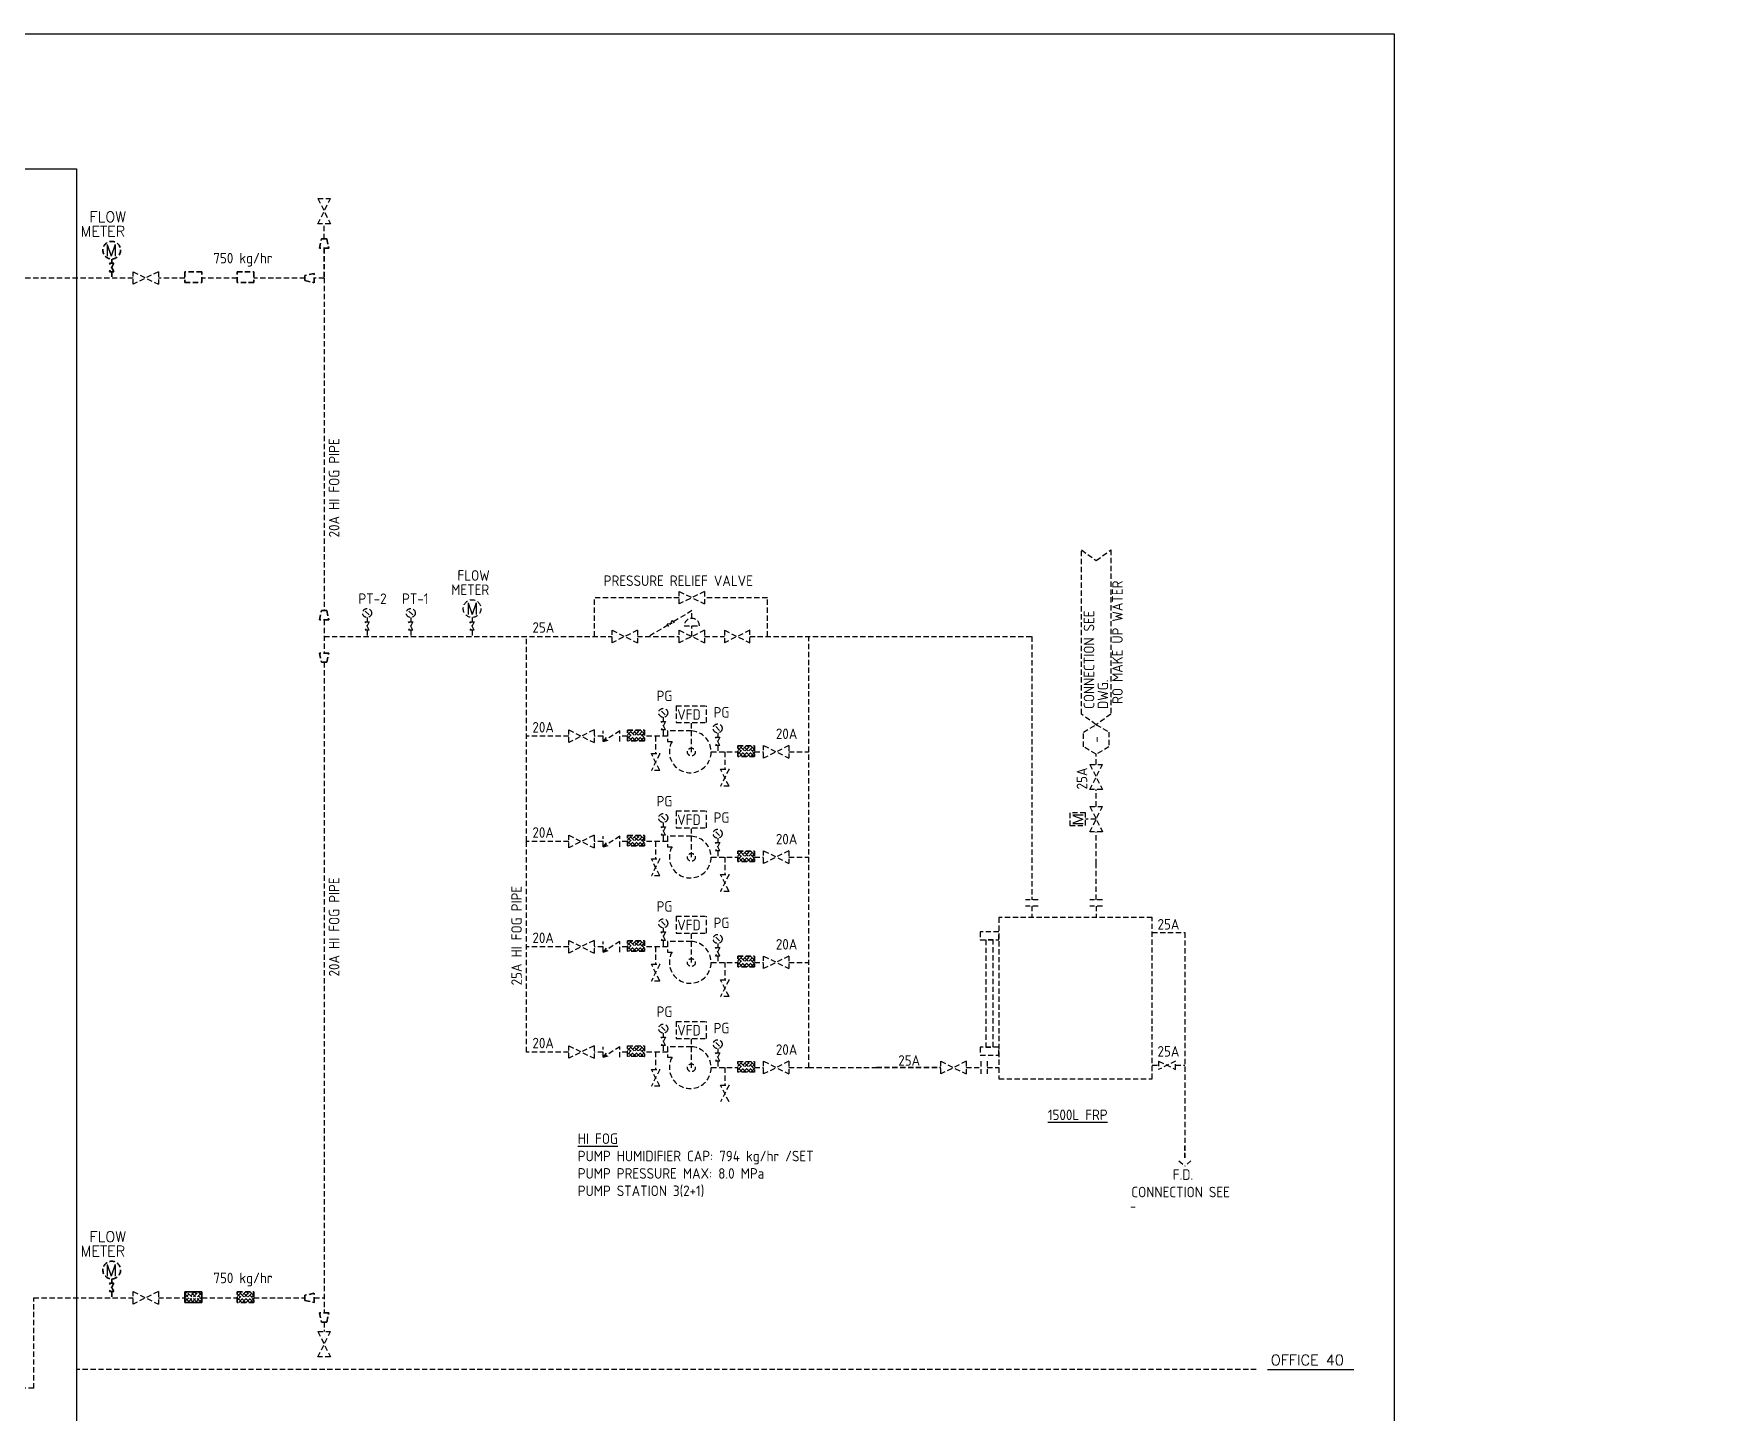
# Model space of a CAD drawing. Extents: x 41366 to 42153, y 84937 to 85507.
# Drawn here: x 41753.2 to 42153.3, y 85179.7 to 85507.1 of the extents above; entities that cross this region are included whole.
import ezdxf
from ezdxf.enums import TextEntityAlignment as Align

# ---------------------------------------------------------------- set-up
doc = ezdxf.new("R2010")
doc.units = 0
doc.header["$LTSCALE"] = 10
doc.linetypes.add('HIDDEN2', pattern=[0.1875, 0.125, -0.0625])
for name, color, linetype in [('A-DETL-01', 1, 'Continuous'), ('DETL-TXT', 4, 'Continuous'), ('M-CMDUCT-TEXT', 3, 'Continuous'), ('M-CR ZONE', 1, 'Continuous'), ('M-CWTR-PIPE', 130, 'Continuous'), ('M-CWTR-PIPE-S', 130, 'Continuous'), ('M-CWTR-TEXT', 3, 'Continuous'), ('M-CWTR-VAVE', 2, 'Continuous'), ('M-DETL-60', 3, 'Continuous'), ('M-EQPM-TXT', 4, 'Continuous'), ('M-HVAC-EQPM-P1', 22, 'Continuous'), ('M-PIPE-CHWS12', 130, 'Continuous')]:
    doc.layers.add(name, color=color, linetype=linetype)
doc.styles.add('AA-TXT', font='isocp.shx', dxfattribs={"bigfont": 'chineset.shx'})
doc.styles.add('MtXpl_romand', font='romand__.ttf')
doc.styles.add('ROMAND', font='romand', dxfattribs={"height": 5})
doc.styles.get("Standard").update_dxf_attribs({"font": 'arial.ttf'})
doc.styles.add('STDTEXT', font='simplex.shx', dxfattribs={"bigfont": 'china.shx'})
pattern_1 = [(45, (41562.909, 84809.403), (-11.22532, 11.22532), []), (135, (41562.909, 84809.403), (-11.22532, -11.22532), [])]
pattern_2 = [(45, (41949.924, 84922.09), (-11.2253, 11.2253), []), (135, (41949.924, 84922.09), (-11.2253, -11.2253), [])]

msp = doc.modelspace()

# ---------------------------------------------------------------- hatches: boundary and pattern name
at = {"layer": 'M-CWTR-VAVE', "linetype": 'Continuous', "lineweight": 5}
h = msp.add_hatch(dxfattribs=at)
h.set_pattern_fill('ANSI37', color=2, scale=5, style=0)
h.set_pattern_definition(pattern_1)
h.paths.add_polyline_path([(41878.303, 85477.489), (41878.303, 85474.984), (41874.303, 85474.984), (41874.303, 85477.489)])
h = msp.add_hatch(dxfattribs=at)
h.set_pattern_fill('ANSI37', color=2, scale=5, style=0)
h.set_pattern_definition(pattern_1)
h.paths.add_polyline_path([(41886.692, 85477.489), (41890.692, 85477.489), (41890.692, 85474.984), (41886.692, 85474.984)])
h = msp.add_hatch(dxfattribs=at)
h.set_pattern_fill('ANSI37', color=2, scale=5, style=0)
h.set_pattern_definition([(45, (41425.493, 84806.01), (-11.22532, 11.22532), []), (135, (41425.493, 84806.01), (-11.22532, -11.22532), [])])
h.paths.add_polyline_path([(41834.902, 85474.095), (41834.902, 85471.591), (41830.902, 85471.591), (41830.902, 85474.095)])
h = msp.add_hatch(dxfattribs=at)
h.set_pattern_fill('ANSI37', color=2, scale=5, style=0)
h.set_pattern_definition(pattern_2)
h.paths.add_polyline_path([(42153.33, 85399.758), (42149.33, 85399.758), (42149.33, 85402.263), (42153.33, 85402.263)])
h = msp.add_hatch(dxfattribs=at)
h.set_pattern_fill('ANSI37', color=2, scale=5, style=0)
h.set_pattern_definition(pattern_2)
h.paths.add_polyline_path([(42153.33, 85374.758), (42149.33, 85374.758), (42149.33, 85377.263), (42153.33, 85377.263)])
at = {"layer": 'M-CWTR-VAVE', "linetype": 'Continuous', "lineweight": 35}
h = msp.add_hatch(dxfattribs=at)
h.set_pattern_fill('ANSI37', color=2, scale=0.2)
h.paths.add_polyline_path([(41793.149, 85208.317), (41789.149, 85208.317), (41789.149, 85205.813), (41793.149, 85205.813)], flags=17)
h.paths.add_polyline_path([(41793.149, 85208.317), (41789.149, 85208.317), (41789.149, 85205.813), (41793.149, 85205.813)], flags=17)
h.paths.add_polyline_path([(41793.134, 85208.317), (41793.149, 85208.317), (41793.149, 85208.322), (41793.134, 85208.322)], flags=9)

# ---------------------------------------------------------------- linework, layer by layer
at = {"layer": 'A-DETL-01', "linetype": 'Continuous'}
msp.add_line((42046.259, 85189.874), (42066.733, 85189.874), dxfattribs=at)
at = {"layer": 'DEFPOINTS', "color": 1}
msp.add_lwpolyline([(41365.567, 85507.146), (42076.347, 85507.146), (42076.347, 84936.686), (41365.567, 84936.686)], close=True, dxfattribs=at)
at = {"layer": 'DETL-TXT', "color": 252, "linetype": 'HIDDEN2'}
for p, q in [((42002.063, 85345.522), (42002.063, 85384.522)), ((42002.063, 85384.522), (42005.563, 85382.022)), ((42005.563, 85382.022), (42009.063, 85384.522)), ((42009.063, 85384.522), (42009.063, 85345.522)), ((42005.563, 85343.022), (42002.063, 85345.522)), ((42009.063, 85345.522), (42005.563, 85343.022)), ((42002.532, 85341.272), (42005.563, 85343.022)), ((42002.532, 85337.772), (42002.532, 85341.272)), ((42005.563, 85343.022), (42008.594, 85341.272)), ((42008.594, 85341.272), (42008.594, 85337.772)), ((42005.563, 85336.022), (42002.532, 85337.772)), ((42008.594, 85337.772), (42005.563, 85336.022))]:
    msp.add_line(p, q, dxfattribs=at)
at = {"layer": 'M-CR ZONE', "color": 252, "linetype": 'HIDDEN2'}
msp.add_line((42043.586, 85189.874), (41763.355, 85189.874), dxfattribs=at)
at = {"layer": 'M-CR ZONE'}
msp.add_lwpolyline([(41763.355, 85085.913), (41381.581, 85085.913), (41381.581, 85475.016), (41763.355, 85475.016)], close=True, dxfattribs=at)
at = {"layer": 'M-CWTR-PIPE', "color": 252, "linetype": 'HIDDEN2'}
for p, q in [((42005.563, 85333.592), (42005.563, 85336.022)), ((42005.563, 85323.594), (42005.563, 85327.592)), ((42005.563, 85309.889), (42005.563, 85317.594)), ((42005.563, 85301.447), (42005.563, 85309.889)), ((42018.877, 85293.672), (42026.604, 85293.672)), ((42026.604, 85293.672), (42026.604, 85240.109)), ((42018.877, 85262.139), (42020.404, 85262.139)), ((42024.403, 85262.139), (42026.604, 85262.139))]:
    msp.add_line(p, q, dxfattribs=at)
at = {"layer": 'M-CWTR-PIPE-S', "color": 252, "linetype": 'HIDDEN2', "lineweight": 35}
for p, q in [((41821.094, 85456.187), (41821.594, 85458.398)), ((41823.305, 85456.187), (41821.094, 85456.187)), ((41821.593, 85458.398), (41822.805, 85458.398)), ((41822.805, 85458.398), (41823.305, 85456.187)), ((41819.855, 85450.22), (41817.644, 85449.72)), ((41817.644, 85449.72), (41817.644, 85448.509)), ((41817.644, 85448.509), (41819.855, 85448.009)), ((41819.855, 85448.009), (41819.855, 85450.22)), ((41821.094, 85367.909), (41821.594, 85370.12)), ((41823.305, 85367.909), (41821.094, 85367.909)), ((41821.594, 85370.12), (41822.805, 85370.12)), ((41822.805, 85370.12), (41823.305, 85367.909)), ((41823.305, 85360.043), (41821.094, 85360.043)), ((41821.094, 85360.043), (41821.594, 85357.832)), ((41822.805, 85357.832), (41823.305, 85360.043)), ((41821.594, 85357.832), (41822.805, 85357.832)), ((41953.394, 85261.572), (41968.683, 85261.572)), ((41819.855, 85207.988), (41817.644, 85207.488)), ((41819.855, 85205.777), (41819.855, 85207.988)), ((41817.644, 85207.488), (41817.644, 85206.277)), ((41817.644, 85206.277), (41819.855, 85205.777)), ((41823.305, 85203.338), (41821.094, 85203.338)), ((41821.094, 85203.338), (41821.594, 85201.127)), ((41821.593, 85201.127), (41822.805, 85201.127)), ((41822.805, 85201.127), (41823.305, 85203.338))]:
    msp.add_line(p, q, dxfattribs=at)
at = {"layer": 'M-CWTR-PIPE-S', "color": 252, "linetype": 'HIDDEN2'}
for p, q in [((41886.412, 85363.976), (41886.412, 85373.191)), ((41906.541, 85373.191), (41886.412, 85373.191)), ((41927.487, 85373.191), (41912.54, 85373.191)), ((41927.487, 85363.976), (41927.487, 85373.191)), ((41822.199, 85363.976), (41890.604, 85363.976)), ((41870.254, 85315.278), (41870.254, 85363.976)), ((41896.604, 85363.976), (41906.541, 85363.976)), ((41912.54, 85363.976), (41917.295, 85363.976)), ((41923.294, 85363.976), (41990.26, 85363.976)), ((41937.294, 85261.572), (41937.294, 85363.976)), ((41990.26, 85363.976), (41990.26, 85301.447)), ((41880.299, 85340.278), (41870.254, 85340.278)), ((41888.438, 85340.278), (41886.298, 85340.278)), ((41894.263, 85340.278), (41892.438, 85340.278)), ((41903.793, 85340.278), (41898.263, 85340.278)), ((41900.936, 85340.278), (41900.936, 85336.139)), ((41914.118, 85336.572), (41920.506, 85336.572)), ((41917.366, 85336.572), (41917.366, 85332.432)), ((41924.455, 85336.572), (41926.59, 85336.572)), ((41932.59, 85336.572), (41937.294, 85336.572)), ((41870.254, 85265.278), (41870.254, 85315.278)), ((41880.299, 85315.278), (41870.254, 85315.278)), ((41888.438, 85315.278), (41886.298, 85315.278)), ((41894.263, 85315.278), (41892.438, 85315.278)), ((41903.793, 85315.278), (41898.263, 85315.278)), ((41900.936, 85315.278), (41900.936, 85311.139)), ((41914.118, 85311.572), (41920.455, 85311.572)), ((41917.366, 85311.572), (41917.366, 85307.432)), ((41924.455, 85311.572), (41926.59, 85311.572)), ((41932.59, 85311.572), (41937.294, 85311.572)), ((41880.299, 85290.278), (41870.254, 85290.278)), ((41888.438, 85290.278), (41886.298, 85290.278)), ((41894.263, 85290.278), (41892.438, 85290.278)), ((41903.793, 85290.278), (41898.263, 85290.278)), ((41900.936, 85290.278), (41900.936, 85286.139)), ((41914.118, 85286.572), (41920.455, 85286.572)), ((41917.366, 85286.572), (41917.366, 85282.432)), ((41924.455, 85286.572), (41926.59, 85286.572)), ((41932.59, 85286.572), (41937.294, 85286.572)), ((41880.299, 85265.278), (41870.254, 85265.278)), ((41888.438, 85265.278), (41886.298, 85265.278)), ((41894.263, 85265.278), (41892.438, 85265.278)), ((41903.793, 85265.278), (41898.263, 85265.278)), ((41900.936, 85265.278), (41900.936, 85261.139)), ((41914.118, 85261.572), (41920.455, 85261.572)), ((41917.366, 85261.572), (41917.366, 85257.432)), ((41920.455, 85260.502), (41920.455, 85263.007)), ((41920.455, 85263.007), (41924.455, 85263.007)), ((41920.455, 85263.007), (41924.455, 85263.007)), ((41920.455, 85260.502), (41920.455, 85263.007)), ((41920.455, 85260.502), (41920.455, 85263.007)), ((41920.455, 85263.007), (41924.455, 85263.007)), ((41920.455, 85263.007), (41924.455, 85263.007)), ((41920.455, 85260.502), (41920.455, 85263.007)), ((41920.455, 85262.809), (41920.653, 85263.007)), ((41920.455, 85261.911), (41921.551, 85263.007)), ((41920.455, 85261.013), (41922.449, 85263.007)), ((41920.455, 85263.007), (41924.455, 85263.007)), ((41920.455, 85260.502), (41920.455, 85263.007)), ((41922.474, 85260.502), (41920.455, 85262.521)), ((41921.576, 85260.502), (41920.455, 85261.623)), ((41920.678, 85260.502), (41920.455, 85260.725)), ((41924.455, 85260.502), (41920.455, 85260.502)), ((41924.455, 85260.502), (41920.455, 85260.502)), ((41924.455, 85260.502), (41920.455, 85260.502)), ((41924.455, 85260.502), (41920.455, 85260.502)), ((41924.455, 85260.502), (41920.455, 85260.502)), ((41920.842, 85260.502), (41923.347, 85263.007)), ((41923.372, 85260.502), (41920.867, 85263.007)), ((41921.74, 85260.502), (41924.245, 85263.007)), ((41924.27, 85260.502), (41921.765, 85263.007)), ((41922.638, 85260.502), (41924.455, 85262.319)), ((41924.455, 85261.215), (41922.663, 85263.007)), ((41923.537, 85260.502), (41924.455, 85261.421)), ((41924.455, 85262.113), (41923.561, 85263.007)), ((41924.435, 85260.502), (41924.455, 85260.523)), ((41924.455, 85263.007), (41924.455, 85260.502)), ((41924.455, 85263.007), (41924.455, 85260.502)), ((41924.455, 85263.007), (41924.455, 85260.502)), ((41924.455, 85263.007), (41924.455, 85260.502)), ((41924.455, 85263.007), (41924.455, 85260.502)), ((41924.455, 85261.572), (41926.59, 85261.572)), ((41932.59, 85261.572), (41937.294, 85261.572)), ((41937.294, 85261.572), (41953.394, 85261.572)), ((41974.682, 85261.572), (41978.209, 85261.572))]:
    msp.add_line(p, q, dxfattribs=at)
at = {"layer": 'M-CWTR-TEXT', "color": 252, "linetype": 'HIDDEN2'}
msp.add_line((42026.604, 85240.109), (42026.604, 85243.025), dxfattribs=at)
at = {"layer": 'M-CWTR-VAVE', "color": 252, "linetype": 'HIDDEN2'}
for p, q in [((41820.699, 85467.992), (41823.699, 85467.992)), ((41820.699, 85461.992), (41823.699, 85467.992)), ((41820.699, 85467.992), (41823.699, 85461.992)), ((41823.699, 85461.992), (41820.699, 85461.992)), ((41776.829, 85447.614), (41776.829, 85450.614)), ((41776.829, 85450.614), (41782.828, 85447.614)), ((41782.828, 85450.614), (41776.829, 85447.614)), ((41782.828, 85450.614), (41782.828, 85447.614)), ((41906.541, 85371.691), (41906.541, 85374.691)), ((41906.541, 85374.691), (41912.54, 85371.691)), ((41912.54, 85374.691), (41906.541, 85371.691)), ((41912.54, 85374.691), (41912.54, 85371.691)), ((41832.871, 85369.085), (41831.951, 85370.004)), ((41832.871, 85369.085), (41831.951, 85370.004)), ((41832.411, 85368.482), (41832.411, 85367.48)), ((41843.232, 85369.085), (41842.312, 85370.004)), ((41843.232, 85369.085), (41842.312, 85370.004)), ((41842.772, 85368.482), (41842.772, 85367.48)), ((41857.344, 85368.482), (41857.344, 85367.48)), ((41904.889, 85367.801), (41904.079, 85366.333)), ((41904.889, 85367.801), (41905.315, 85367.183)), ((41909.541, 85370.106), (41905.128, 85367.454)), ((41909.541, 85368.277), (41909.541, 85370.106)), ((41832.911, 85367.48), (41831.911, 85365.481)), ((41832.911, 85365.481), (41831.911, 85367.48)), ((41831.911, 85367.48), (41832.911, 85367.48)), ((41832.911, 85365.481), (41831.911, 85365.481)), ((41832.411, 85365.481), (41832.411, 85363.976)), ((41843.272, 85367.48), (41842.272, 85365.481)), ((41843.272, 85365.481), (41842.272, 85367.48)), ((41842.272, 85367.48), (41843.272, 85367.48)), ((41843.272, 85365.481), (41842.272, 85365.481)), ((41842.772, 85365.481), (41842.772, 85363.976)), ((41857.844, 85367.48), (41856.844, 85365.481)), ((41857.844, 85365.481), (41856.844, 85367.48)), ((41856.844, 85367.48), (41857.844, 85367.48)), ((41857.844, 85365.481), (41856.844, 85365.481)), ((41857.344, 85365.481), (41857.344, 85363.976)), ((41890.604, 85362.476), (41890.604, 85365.476)), ((41890.604, 85365.476), (41896.604, 85362.476)), ((41896.604, 85365.476), (41890.604, 85362.476)), ((41896.604, 85365.476), (41896.604, 85362.476)), ((41903.84, 85366.68), (41899.341, 85363.976)), ((41903.654, 85366.951), (41905.315, 85367.183)), ((41904.079, 85366.333), (41903.654, 85366.951)), ((41906.541, 85362.476), (41906.541, 85365.476)), ((41906.541, 85365.476), (41912.54, 85362.476)), ((41912.54, 85365.476), (41906.541, 85362.476)), ((41907.729, 85366.495), (41911.353, 85366.495)), ((41909.541, 85363.976), (41909.541, 85366.495)), ((41912.54, 85365.476), (41912.54, 85362.476)), ((41917.295, 85365.476), (41917.295, 85362.476)), ((41923.294, 85365.476), (41917.295, 85362.476)), ((41917.295, 85365.476), (41923.294, 85362.476)), ((41923.294, 85362.476), (41923.294, 85365.476)), ((41903.246, 85343.783), (41902.246, 85341.783)), ((41903.246, 85341.783), (41902.246, 85343.783)), ((41902.246, 85343.783), (41903.246, 85343.783)), ((41903.206, 85345.387), (41902.286, 85346.306)), ((41903.206, 85345.387), (41902.286, 85346.306)), ((41902.746, 85344.784), (41902.746, 85343.783)), ((41880.299, 85338.778), (41880.299, 85341.778)), ((41880.299, 85341.778), (41886.298, 85338.778)), ((41886.298, 85341.778), (41880.299, 85338.778)), ((41886.298, 85341.778), (41886.298, 85338.778)), ((41888.438, 85339.026), (41888.438, 85341.531)), ((41892.438, 85341.531), (41888.438, 85339.026)), ((41888.438, 85339.026), (41889.551, 85340.311)), ((41892.438, 85339.026), (41892.438, 85341.531)), ((41903.246, 85341.783), (41902.246, 85341.783)), ((41902.746, 85341.783), (41902.746, 85340.278)), ((41916.177, 85340.076), (41915.177, 85338.076)), ((41916.177, 85338.076), (41915.177, 85340.076)), ((41915.177, 85340.076), (41916.177, 85340.076)), ((41916.137, 85341.68), (41915.218, 85342.6)), ((41916.137, 85341.68), (41915.218, 85342.6)), ((41915.677, 85341.078), (41915.677, 85340.076)), ((41888.438, 85339.026), (41890.08, 85339.466)), ((41901.936, 85336.139), (41899.936, 85332.139)), ((41901.936, 85332.139), (41899.936, 85336.139)), ((41899.936, 85336.139), (41901.936, 85336.139)), ((41916.177, 85338.076), (41915.177, 85338.076)), ((41915.677, 85338.076), (41915.677, 85336.572)), ((41926.59, 85335.072), (41926.59, 85338.072)), ((41926.59, 85338.072), (41932.59, 85335.072)), ((41932.59, 85338.072), (41926.59, 85335.072)), ((41932.59, 85338.072), (41932.59, 85335.072)), ((41901.936, 85332.139), (41899.936, 85332.139)), ((41918.366, 85332.432), (41916.366, 85328.433)), ((41918.366, 85328.433), (41916.366, 85332.432)), ((41916.366, 85332.432), (41918.366, 85332.432)), ((42004.063, 85333.592), (42007.063, 85333.592)), ((42004.063, 85327.592), (42007.063, 85333.592)), ((42004.063, 85333.592), (42007.063, 85327.592)), ((41918.366, 85328.433), (41916.366, 85328.433)), ((42007.063, 85327.592), (42004.063, 85327.592)), ((41903.206, 85320.387), (41902.286, 85321.306)), ((41903.206, 85320.387), (41902.286, 85321.306)), ((41902.746, 85319.784), (41902.746, 85318.783)), ((42003.044, 85322.104), (41999.301, 85322.104)), ((41999.301, 85322.104), (41999.301, 85319.084)), ((42003.044, 85319.084), (42003.044, 85322.104)), ((42005.563, 85320.594), (42003.044, 85320.594)), ((42004.063, 85323.594), (42007.063, 85323.594)), ((42004.063, 85317.594), (42007.063, 85323.594)), ((42004.063, 85323.594), (42007.063, 85317.594)), ((41880.299, 85313.778), (41880.299, 85316.778)), ((41880.299, 85316.778), (41886.298, 85313.778)), ((41886.298, 85316.778), (41880.299, 85313.778)), ((41886.298, 85316.778), (41886.298, 85313.778)), ((41888.438, 85314.026), (41888.438, 85316.531)), ((41892.438, 85316.531), (41888.438, 85314.026)), ((41892.438, 85314.026), (41892.438, 85316.531)), ((41903.246, 85318.783), (41902.246, 85316.783)), ((41903.246, 85316.783), (41902.246, 85318.783)), ((41902.246, 85318.783), (41903.246, 85318.783)), ((41903.246, 85316.783), (41902.246, 85316.783)), ((41902.746, 85316.783), (41902.746, 85315.278)), ((41916.137, 85316.68), (41915.218, 85317.6)), ((41916.137, 85316.68), (41915.218, 85317.6)), ((41915.677, 85316.078), (41915.677, 85315.076)), ((41999.301, 85319.084), (42003.044, 85319.084)), ((42007.063, 85317.594), (42004.063, 85317.594)), ((41888.438, 85314.026), (41889.551, 85315.311)), ((41888.438, 85314.026), (41890.08, 85314.466)), ((41916.177, 85315.076), (41915.177, 85313.076)), ((41916.177, 85313.076), (41915.177, 85315.076)), ((41915.177, 85315.076), (41916.177, 85315.076)), ((41916.177, 85313.076), (41915.177, 85313.076)), ((41915.677, 85313.076), (41915.677, 85311.572)), ((41926.59, 85310.072), (41926.59, 85313.072)), ((41926.59, 85313.072), (41932.59, 85310.072)), ((41932.59, 85313.072), (41926.59, 85310.072)), ((41932.59, 85313.072), (41932.59, 85310.072)), ((41901.936, 85311.139), (41899.936, 85307.139)), ((41901.936, 85307.139), (41899.936, 85311.139)), ((41899.936, 85311.139), (41901.936, 85311.139)), ((41901.936, 85307.139), (41899.936, 85307.139)), ((41918.366, 85307.432), (41916.366, 85303.433)), ((41918.366, 85303.433), (41916.366, 85307.432)), ((41916.366, 85307.432), (41918.366, 85307.432)), ((41918.366, 85303.433), (41916.366, 85303.433)), ((41903.206, 85295.387), (41902.286, 85296.306)), ((41903.206, 85295.387), (41902.286, 85296.306)), ((41880.299, 85288.778), (41880.299, 85291.778)), ((41880.299, 85291.778), (41886.298, 85288.778)), ((41886.298, 85291.778), (41880.299, 85288.778)), ((41886.298, 85291.778), (41886.298, 85288.778)), ((41903.246, 85293.783), (41902.246, 85291.783)), ((41903.246, 85291.783), (41902.246, 85293.783)), ((41902.246, 85293.783), (41903.246, 85293.783)), ((41903.246, 85291.783), (41902.246, 85291.783)), ((41902.746, 85294.784), (41902.746, 85293.783)), ((41902.746, 85291.783), (41902.746, 85290.278)), ((41916.137, 85291.68), (41915.218, 85292.6)), ((41916.137, 85291.68), (41915.218, 85292.6)), ((41888.438, 85289.026), (41888.438, 85291.531)), ((41892.438, 85291.531), (41888.438, 85289.026)), ((41888.438, 85289.026), (41889.551, 85290.311)), ((41888.438, 85289.026), (41890.08, 85289.466)), ((41892.438, 85289.026), (41892.438, 85291.531)), ((41916.177, 85290.076), (41915.177, 85288.076)), ((41916.177, 85288.076), (41915.177, 85290.076)), ((41915.177, 85290.076), (41916.177, 85290.076)), ((41916.177, 85288.076), (41915.177, 85288.076)), ((41915.677, 85291.078), (41915.677, 85290.076)), ((41915.677, 85288.076), (41915.677, 85286.572)), ((41926.59, 85285.072), (41926.59, 85288.072)), ((41926.59, 85288.072), (41932.59, 85285.072)), ((41932.59, 85288.072), (41926.59, 85285.072)), ((41932.59, 85288.072), (41932.59, 85285.072)), ((41901.936, 85286.139), (41899.936, 85282.139)), ((41901.936, 85282.139), (41899.936, 85286.139)), ((41899.936, 85286.139), (41901.936, 85286.139)), ((41901.936, 85282.139), (41899.936, 85282.139)), ((41918.366, 85282.432), (41916.366, 85278.433)), ((41918.366, 85278.433), (41916.366, 85282.432)), ((41916.366, 85282.432), (41918.366, 85282.432)), ((41918.366, 85278.433), (41916.366, 85278.433)), ((41903.246, 85268.783), (41902.246, 85266.783)), ((41903.246, 85266.783), (41902.246, 85268.783)), ((41902.246, 85268.783), (41903.246, 85268.783)), ((41903.206, 85270.387), (41902.286, 85271.306)), ((41903.206, 85270.387), (41902.286, 85271.306)), ((41902.746, 85269.784), (41902.746, 85268.783)), ((41880.299, 85263.778), (41880.299, 85266.778)), ((41880.299, 85266.778), (41886.298, 85263.778)), ((41886.298, 85266.778), (41880.299, 85263.778)), ((41886.298, 85266.778), (41886.298, 85263.778)), ((41888.438, 85264.026), (41888.438, 85266.531)), ((41892.438, 85266.531), (41888.438, 85264.026)), ((41888.438, 85264.026), (41889.551, 85265.311)), ((41888.438, 85264.026), (41890.08, 85264.466)), ((41892.438, 85264.026), (41892.438, 85266.531)), ((41894.263, 85264.209), (41894.263, 85266.713)), ((41894.263, 85266.713), (41898.263, 85266.713)), ((41894.263, 85266.713), (41898.263, 85266.713)), ((41894.263, 85264.209), (41894.263, 85266.713)), ((41894.263, 85264.209), (41894.263, 85266.713)), ((41894.263, 85266.713), (41898.263, 85266.713)), ((41894.263, 85266.713), (41898.263, 85266.713)), ((41894.263, 85264.209), (41894.263, 85266.713)), ((41894.263, 85266.515), (41894.461, 85266.713)), ((41894.263, 85265.617), (41895.359, 85266.713)), ((41894.263, 85264.719), (41896.257, 85266.713)), ((41894.263, 85266.713), (41898.263, 85266.713)), ((41894.263, 85264.209), (41894.263, 85266.713)), ((41896.282, 85264.209), (41894.263, 85266.228)), ((41895.384, 85264.209), (41894.263, 85265.33)), ((41894.486, 85264.209), (41894.263, 85264.432)), ((41898.263, 85264.209), (41894.263, 85264.209)), ((41898.263, 85264.209), (41894.263, 85264.209)), ((41898.263, 85264.209), (41894.263, 85264.209)), ((41898.263, 85264.209), (41894.263, 85264.209)), ((41898.263, 85264.209), (41894.263, 85264.209)), ((41894.651, 85264.209), (41897.155, 85266.713)), ((41897.18, 85264.209), (41894.676, 85266.713)), ((41895.549, 85264.209), (41898.053, 85266.713)), ((41898.078, 85264.209), (41895.574, 85266.713)), ((41896.447, 85264.209), (41898.263, 85266.025)), ((41898.263, 85264.922), (41896.472, 85266.713)), ((41897.345, 85264.209), (41898.263, 85265.127)), ((41898.263, 85265.82), (41897.37, 85266.713)), ((41898.243, 85264.209), (41898.263, 85264.229)), ((41898.263, 85266.713), (41898.263, 85264.209)), ((41898.263, 85266.713), (41898.263, 85264.209)), ((41898.263, 85266.713), (41898.263, 85264.209)), ((41898.263, 85266.713), (41898.263, 85264.209)), ((41898.263, 85266.713), (41898.263, 85264.209)), ((41903.246, 85266.783), (41902.246, 85266.783)), ((41902.746, 85266.783), (41902.746, 85265.278)), ((41916.177, 85265.076), (41915.177, 85263.076)), ((41916.177, 85263.076), (41915.177, 85265.076)), ((41915.177, 85265.076), (41916.177, 85265.076)), ((41916.137, 85266.68), (41915.218, 85267.6)), ((41916.137, 85266.68), (41915.218, 85267.6)), ((41915.677, 85266.078), (41915.677, 85265.076)), ((41901.936, 85261.139), (41899.936, 85257.139)), ((41901.936, 85257.139), (41899.936, 85261.139)), ((41899.936, 85261.139), (41901.936, 85261.139)), ((41916.177, 85263.076), (41915.177, 85263.076)), ((41915.677, 85263.076), (41915.677, 85261.572)), ((41926.59, 85260.072), (41926.59, 85263.072)), ((41926.59, 85263.072), (41932.59, 85260.072)), ((41932.59, 85263.072), (41926.59, 85260.072)), ((41932.59, 85263.072), (41932.59, 85260.072)), ((41968.683, 85260.072), (41968.683, 85263.072)), ((41968.683, 85263.072), (41974.682, 85260.072)), ((41974.682, 85263.072), (41968.683, 85260.072)), ((41974.682, 85263.072), (41974.682, 85260.072)), ((42020.404, 85263.138), (42020.404, 85261.139)), ((42020.404, 85263.138), (42024.403, 85261.139)), ((42024.403, 85263.138), (42020.404, 85261.139)), ((42024.403, 85261.139), (42024.403, 85263.138)), ((41901.936, 85257.139), (41899.936, 85257.139)), ((41918.366, 85257.432), (41916.366, 85253.433)), ((41918.366, 85253.433), (41916.366, 85257.432)), ((41916.366, 85257.432), (41918.366, 85257.432)), ((42025.233, 85239.463), (42026.656, 85238.176)), ((42028.078, 85239.463), (42026.656, 85238.176)), ((41776.829, 85205.383), (41776.829, 85208.382)), ((41776.829, 85208.382), (41782.828, 85205.383)), ((41782.828, 85208.382), (41776.829, 85205.383)), ((41782.828, 85208.382), (41782.828, 85205.383)), ((41820.699, 85198.874), (41823.699, 85198.874)), ((41820.699, 85192.874), (41823.699, 85198.874)), ((41820.699, 85198.874), (41823.699, 85192.874)), ((41823.699, 85192.874), (41820.699, 85192.874))]:
    msp.add_line(p, q, dxfattribs=at)
at = {"layer": 'M-CWTR-VAVE', "color": 252, "linetype": 'HIDDEN2', "lineweight": 25}
msp.add_line((41822.199, 85458.398), (41822.199, 85461.992), dxfattribs=at)
at = {"layer": 'M-CWTR-VAVE', "color": 252, "linetype": 'HIDDEN2', "lineweight": 35}
for p, q in [((41772.251, 85452.619), (41771.251, 85450.619)), ((41772.251, 85450.619), (41771.251, 85452.619)), ((41771.251, 85452.619), (41772.251, 85452.619)), ((41771.751, 85453.62), (41771.751, 85452.619)), ((41772.251, 85450.619), (41771.251, 85450.619)), ((41771.751, 85450.619), (41771.751, 85449.114)), ((41789.135, 85450.549), (41789.135, 85448.045)), ((41793.135, 85450.549), (41789.135, 85450.549)), ((41793.135, 85450.549), (41789.135, 85450.549)), ((41789.135, 85450.549), (41789.135, 85448.045)), ((41789.135, 85448.045), (41793.135, 85448.045)), ((41789.135, 85448.045), (41793.135, 85448.045)), ((41793.135, 85448.045), (41793.135, 85450.549)), ((41793.135, 85448.045), (41793.135, 85450.549)), ((41801.524, 85448.045), (41801.524, 85450.549)), ((41801.524, 85450.549), (41805.524, 85450.549)), ((41801.524, 85450.549), (41805.524, 85450.549)), ((41801.524, 85448.045), (41801.524, 85450.549)), ((41805.524, 85448.045), (41801.524, 85448.045)), ((41805.524, 85448.045), (41801.524, 85448.045)), ((41805.524, 85450.549), (41805.524, 85448.045)), ((41805.524, 85450.549), (41805.524, 85448.045)), ((41894.263, 85339.209), (41894.263, 85341.713)), ((41894.263, 85341.713), (41898.263, 85341.713)), ((41894.263, 85341.713), (41898.263, 85341.713)), ((41894.263, 85339.209), (41894.263, 85341.713)), ((41894.263, 85339.209), (41894.263, 85341.713)), ((41894.263, 85341.713), (41898.263, 85341.713)), ((41894.263, 85341.713), (41898.263, 85341.713)), ((41894.263, 85339.209), (41894.263, 85341.713)), ((41894.263, 85341.515), (41894.461, 85341.713)), ((41894.263, 85340.617), (41895.359, 85341.713)), ((41894.263, 85339.719), (41896.257, 85341.713)), ((41894.263, 85341.713), (41898.263, 85341.713)), ((41894.263, 85339.209), (41894.263, 85341.713)), ((41896.282, 85339.209), (41894.263, 85341.228)), ((41895.384, 85339.209), (41894.263, 85340.33)), ((41894.651, 85339.209), (41897.155, 85341.713)), ((41897.18, 85339.209), (41894.676, 85341.713)), ((41895.549, 85339.209), (41898.053, 85341.713)), ((41898.078, 85339.209), (41895.574, 85341.713)), ((41896.447, 85339.209), (41898.263, 85341.025)), ((41898.263, 85339.922), (41896.472, 85341.713)), ((41897.345, 85339.209), (41898.263, 85340.127)), ((41898.263, 85340.82), (41897.37, 85341.713)), ((41898.263, 85341.713), (41898.263, 85339.209)), ((41898.263, 85341.713), (41898.263, 85339.209)), ((41898.263, 85341.713), (41898.263, 85339.209)), ((41898.263, 85341.713), (41898.263, 85339.209)), ((41898.263, 85341.713), (41898.263, 85339.209)), ((41894.486, 85339.209), (41894.263, 85339.432)), ((41898.263, 85339.209), (41894.263, 85339.209)), ((41898.263, 85339.209), (41894.263, 85339.209)), ((41898.263, 85339.209), (41894.263, 85339.209)), ((41898.263, 85339.209), (41894.263, 85339.209)), ((41898.263, 85339.209), (41894.263, 85339.209)), ((41898.243, 85339.209), (41898.263, 85339.229)), ((41920.455, 85335.502), (41920.455, 85338.007)), ((41920.455, 85338.007), (41924.455, 85338.007)), ((41920.455, 85338.007), (41924.455, 85338.007)), ((41920.455, 85335.502), (41920.455, 85338.007)), ((41920.455, 85335.502), (41920.455, 85338.007)), ((41920.455, 85338.007), (41924.455, 85338.007)), ((41920.455, 85338.007), (41924.455, 85338.007)), ((41920.455, 85335.502), (41920.455, 85338.007)), ((41920.455, 85337.809), (41920.653, 85338.007)), ((41920.455, 85336.911), (41921.551, 85338.007)), ((41920.455, 85336.013), (41922.449, 85338.007)), ((41920.455, 85338.007), (41924.455, 85338.007)), ((41920.455, 85335.502), (41920.455, 85338.007)), ((41922.474, 85335.502), (41920.455, 85337.521)), ((41921.576, 85335.502), (41920.455, 85336.623)), ((41920.678, 85335.502), (41920.455, 85335.725)), ((41920.842, 85335.502), (41923.347, 85338.007)), ((41923.372, 85335.502), (41920.867, 85338.007)), ((41921.74, 85335.502), (41924.245, 85338.007)), ((41924.27, 85335.502), (41921.765, 85338.007)), ((41922.638, 85335.502), (41924.455, 85337.319)), ((41924.455, 85336.215), (41922.663, 85338.007)), ((41923.537, 85335.502), (41924.455, 85336.421)), ((41924.455, 85337.113), (41923.561, 85338.007)), ((41924.455, 85338.007), (41924.455, 85335.502)), ((41924.455, 85338.007), (41924.455, 85335.502)), ((41924.455, 85338.007), (41924.455, 85335.502)), ((41924.455, 85338.007), (41924.455, 85335.502)), ((41924.455, 85338.007), (41924.455, 85335.502)), ((41924.455, 85335.502), (41920.455, 85335.502)), ((41924.455, 85335.502), (41920.455, 85335.502)), ((41924.455, 85335.502), (41920.455, 85335.502)), ((41924.455, 85335.502), (41920.455, 85335.502)), ((41924.455, 85335.502), (41920.455, 85335.502)), ((41924.435, 85335.502), (41924.455, 85335.523)), ((41894.263, 85314.209), (41894.263, 85316.713)), ((41894.263, 85316.713), (41898.263, 85316.713)), ((41894.263, 85316.713), (41898.263, 85316.713)), ((41894.263, 85314.209), (41894.263, 85316.713)), ((41894.263, 85314.209), (41894.263, 85316.713)), ((41894.263, 85316.713), (41898.263, 85316.713)), ((41894.263, 85316.713), (41898.263, 85316.713)), ((41894.263, 85314.209), (41894.263, 85316.713)), ((41894.263, 85316.515), (41894.461, 85316.713)), ((41894.263, 85315.617), (41895.359, 85316.713)), ((41894.263, 85314.719), (41896.257, 85316.713)), ((41894.263, 85316.713), (41898.263, 85316.713)), ((41894.263, 85314.209), (41894.263, 85316.713)), ((41896.282, 85314.209), (41894.263, 85316.228)), ((41894.651, 85314.209), (41897.155, 85316.713)), ((41897.18, 85314.209), (41894.676, 85316.713)), ((41895.549, 85314.209), (41898.053, 85316.713)), ((41898.078, 85314.209), (41895.574, 85316.713)), ((41896.447, 85314.209), (41898.263, 85316.025)), ((41898.263, 85314.922), (41896.472, 85316.713)), ((41898.263, 85315.82), (41897.37, 85316.713)), ((41898.263, 85316.713), (41898.263, 85314.209)), ((41898.263, 85316.713), (41898.263, 85314.209)), ((41898.263, 85316.713), (41898.263, 85314.209)), ((41898.263, 85316.713), (41898.263, 85314.209)), ((41898.263, 85316.713), (41898.263, 85314.209)), ((41895.384, 85314.209), (41894.263, 85315.33)), ((41894.486, 85314.209), (41894.263, 85314.432)), ((41898.263, 85314.209), (41894.263, 85314.209)), ((41898.263, 85314.209), (41894.263, 85314.209)), ((41898.263, 85314.209), (41894.263, 85314.209)), ((41898.263, 85314.209), (41894.263, 85314.209)), ((41898.263, 85314.209), (41894.263, 85314.209)), ((41897.345, 85314.209), (41898.263, 85315.127)), ((41898.243, 85314.209), (41898.263, 85314.229)), ((41920.455, 85310.502), (41920.455, 85313.007)), ((41920.455, 85313.007), (41924.455, 85313.007)), ((41920.455, 85313.007), (41924.455, 85313.007)), ((41920.455, 85310.502), (41920.455, 85313.007)), ((41920.455, 85310.502), (41920.455, 85313.007)), ((41920.455, 85313.007), (41924.455, 85313.007)), ((41920.455, 85313.007), (41924.455, 85313.007)), ((41920.455, 85310.502), (41920.455, 85313.007)), ((41920.455, 85312.809), (41920.653, 85313.007)), ((41920.455, 85311.911), (41921.551, 85313.007)), ((41920.455, 85311.013), (41922.449, 85313.007)), ((41920.455, 85313.007), (41924.455, 85313.007)), ((41920.455, 85310.502), (41920.455, 85313.007)), ((41922.474, 85310.502), (41920.455, 85312.521)), ((41920.842, 85310.502), (41923.347, 85313.007)), ((41923.372, 85310.502), (41920.867, 85313.007)), ((41921.74, 85310.502), (41924.245, 85313.007)), ((41924.27, 85310.502), (41921.765, 85313.007)), ((41922.638, 85310.502), (41924.455, 85312.319)), ((41924.455, 85311.215), (41922.663, 85313.007)), ((41924.455, 85312.113), (41923.561, 85313.007)), ((41924.455, 85313.007), (41924.455, 85310.502)), ((41924.455, 85313.007), (41924.455, 85310.502)), ((41924.455, 85313.007), (41924.455, 85310.502)), ((41924.455, 85313.007), (41924.455, 85310.502)), ((41924.455, 85313.007), (41924.455, 85310.502)), ((41921.576, 85310.502), (41920.455, 85311.623)), ((41920.678, 85310.502), (41920.455, 85310.725)), ((41924.455, 85310.502), (41920.455, 85310.502)), ((41924.455, 85310.502), (41920.455, 85310.502)), ((41924.455, 85310.502), (41920.455, 85310.502)), ((41924.455, 85310.502), (41920.455, 85310.502)), ((41924.455, 85310.502), (41920.455, 85310.502)), ((41923.537, 85310.502), (41924.455, 85311.421)), ((41924.435, 85310.502), (41924.455, 85310.523)), ((41894.263, 85289.209), (41894.263, 85291.713)), ((41894.263, 85291.713), (41898.263, 85291.713)), ((41894.263, 85291.713), (41898.263, 85291.713)), ((41894.263, 85289.209), (41894.263, 85291.713)), ((41894.263, 85289.209), (41894.263, 85291.713)), ((41894.263, 85291.713), (41898.263, 85291.713)), ((41894.263, 85291.713), (41898.263, 85291.713)), ((41894.263, 85289.209), (41894.263, 85291.713)), ((41894.263, 85291.515), (41894.461, 85291.713)), ((41894.263, 85290.617), (41895.359, 85291.713)), ((41894.263, 85289.719), (41896.257, 85291.713)), ((41894.263, 85291.713), (41898.263, 85291.713)), ((41894.263, 85289.209), (41894.263, 85291.713)), ((41894.651, 85289.209), (41897.155, 85291.713)), ((41897.18, 85289.209), (41894.676, 85291.713)), ((41895.549, 85289.209), (41898.053, 85291.713)), ((41898.078, 85289.209), (41895.574, 85291.713)), ((41898.263, 85289.922), (41896.472, 85291.713)), ((41898.263, 85290.82), (41897.37, 85291.713)), ((41898.263, 85291.713), (41898.263, 85289.209)), ((41898.263, 85291.713), (41898.263, 85289.209)), ((41898.263, 85291.713), (41898.263, 85289.209)), ((41898.263, 85291.713), (41898.263, 85289.209)), ((41898.263, 85291.713), (41898.263, 85289.209)), ((41896.282, 85289.209), (41894.263, 85291.228)), ((41895.384, 85289.209), (41894.263, 85290.33)), ((41894.486, 85289.209), (41894.263, 85289.432)), ((41898.263, 85289.209), (41894.263, 85289.209)), ((41898.263, 85289.209), (41894.263, 85289.209)), ((41898.263, 85289.209), (41894.263, 85289.209)), ((41898.263, 85289.209), (41894.263, 85289.209)), ((41898.263, 85289.209), (41894.263, 85289.209)), ((41896.447, 85289.209), (41898.263, 85291.025)), ((41897.345, 85289.209), (41898.263, 85290.127)), ((41898.243, 85289.209), (41898.263, 85289.229)), ((41920.455, 85285.502), (41920.455, 85288.007)), ((41920.455, 85288.007), (41924.455, 85288.007)), ((41920.455, 85288.007), (41924.455, 85288.007)), ((41920.455, 85285.502), (41920.455, 85288.007)), ((41920.455, 85285.502), (41920.455, 85288.007)), ((41920.455, 85288.007), (41924.455, 85288.007)), ((41920.455, 85288.007), (41924.455, 85288.007)), ((41920.455, 85285.502), (41920.455, 85288.007)), ((41920.455, 85287.809), (41920.653, 85288.007)), ((41920.455, 85286.911), (41921.551, 85288.007)), ((41920.455, 85286.013), (41922.449, 85288.007)), ((41920.455, 85288.007), (41924.455, 85288.007)), ((41920.455, 85285.502), (41920.455, 85288.007)), ((41920.842, 85285.502), (41923.347, 85288.007)), ((41923.372, 85285.502), (41920.867, 85288.007)), ((41921.74, 85285.502), (41924.245, 85288.007)), ((41924.27, 85285.502), (41921.765, 85288.007)), ((41924.455, 85286.215), (41922.663, 85288.007)), ((41924.455, 85287.113), (41923.561, 85288.007)), ((41924.455, 85288.007), (41924.455, 85285.502)), ((41924.455, 85288.007), (41924.455, 85285.502)), ((41924.455, 85288.007), (41924.455, 85285.502)), ((41924.455, 85288.007), (41924.455, 85285.502)), ((41924.455, 85288.007), (41924.455, 85285.502)), ((41922.474, 85285.502), (41920.455, 85287.521)), ((41921.576, 85285.502), (41920.455, 85286.623)), ((41920.678, 85285.502), (41920.455, 85285.725)), ((41924.455, 85285.502), (41920.455, 85285.502)), ((41924.455, 85285.502), (41920.455, 85285.502)), ((41924.455, 85285.502), (41920.455, 85285.502)), ((41924.455, 85285.502), (41920.455, 85285.502)), ((41924.455, 85285.502), (41920.455, 85285.502)), ((41922.638, 85285.502), (41924.455, 85287.319)), ((41923.537, 85285.502), (41924.455, 85286.421)), ((41924.435, 85285.502), (41924.455, 85285.523)), ((41772.251, 85210.387), (41771.251, 85208.387)), ((41772.251, 85208.387), (41771.251, 85210.387)), ((41771.251, 85210.387), (41772.251, 85210.387)), ((41772.251, 85208.387), (41771.251, 85208.387)), ((41771.751, 85211.389), (41771.751, 85210.387)), ((41771.751, 85208.387), (41771.751, 85206.882)), ((41789.149, 85208.317), (41789.149, 85205.813)), ((41793.149, 85208.317), (41789.149, 85208.317)), ((41789.149, 85205.813), (41789.149, 85208.317)), ((41789.149, 85208.317), (41793.149, 85208.317)), ((41789.149, 85208.317), (41793.149, 85208.317)), ((41789.149, 85205.813), (41789.149, 85208.317)), ((41789.149, 85207.79), (41789.677, 85208.317)), ((41789.149, 85206.892), (41790.575, 85208.317)), ((41789.149, 85205.993), (41791.473, 85208.317)), ((41789.149, 85207.79), (41789.677, 85208.317)), ((41789.149, 85206.892), (41790.575, 85208.317)), ((41789.149, 85205.994), (41791.473, 85208.317)), ((41789.149, 85208.317), (41793.149, 85208.317)), ((41789.149, 85205.813), (41789.149, 85208.317)), ((41791.173, 85205.813), (41789.149, 85207.837)), ((41791.173, 85205.813), (41789.149, 85207.837)), ((41792.071, 85205.813), (41789.567, 85208.317)), ((41792.071, 85205.813), (41789.567, 85208.317)), ((41789.867, 85205.813), (41792.371, 85208.317)), ((41789.867, 85205.813), (41792.371, 85208.317)), ((41792.969, 85205.813), (41790.465, 85208.317)), ((41792.969, 85205.813), (41790.465, 85208.317)), ((41790.765, 85205.813), (41793.149, 85208.197)), ((41790.765, 85205.813), (41793.149, 85208.197)), ((41793.149, 85206.531), (41791.363, 85208.317)), ((41793.149, 85206.531), (41791.363, 85208.317)), ((41793.149, 85207.429), (41792.261, 85208.317)), ((41793.149, 85207.429), (41792.261, 85208.317)), ((41793.149, 85205.813), (41793.149, 85208.317)), ((41793.149, 85208.317), (41793.149, 85205.813)), ((41793.149, 85208.317), (41793.149, 85205.813)), ((41793.149, 85208.317), (41793.149, 85205.813)), ((41801.538, 85205.813), (41801.538, 85208.317)), ((41801.538, 85208.317), (41805.538, 85208.317)), ((41801.538, 85208.317), (41805.538, 85208.317)), ((41801.538, 85205.813), (41801.538, 85208.317)), ((41801.538, 85205.813), (41801.538, 85208.317)), ((41801.538, 85208.317), (41805.538, 85208.317)), ((41801.538, 85208.317), (41805.538, 85208.317)), ((41801.538, 85205.813), (41801.538, 85208.317)), ((41801.538, 85208.119), (41801.736, 85208.317)), ((41801.538, 85207.221), (41802.634, 85208.317)), ((41801.538, 85206.323), (41803.532, 85208.317)), ((41801.538, 85208.317), (41805.538, 85208.317)), ((41801.538, 85205.813), (41801.538, 85208.317)), ((41803.557, 85205.813), (41801.538, 85207.832)), ((41801.926, 85205.813), (41804.43, 85208.317)), ((41804.455, 85205.813), (41801.95, 85208.317)), ((41802.824, 85205.813), (41805.328, 85208.317)), ((41805.353, 85205.813), (41802.848, 85208.317)), ((41803.722, 85205.813), (41805.538, 85207.629)), ((41805.538, 85206.526), (41803.747, 85208.317)), ((41805.538, 85207.424), (41804.645, 85208.317)), ((41805.538, 85208.317), (41805.538, 85205.813)), ((41805.538, 85208.317), (41805.538, 85205.813)), ((41805.538, 85208.317), (41805.538, 85205.813)), ((41805.538, 85208.317), (41805.538, 85205.813)), ((41805.538, 85208.317), (41805.538, 85205.813)), ((41790.275, 85205.813), (41789.149, 85206.939)), ((41790.275, 85205.813), (41789.149, 85206.939)), ((41789.377, 85205.813), (41789.149, 85206.041)), ((41789.377, 85205.813), (41789.149, 85206.041)), ((41789.149, 85205.813), (41793.149, 85205.813)), ((41793.149, 85205.813), (41789.149, 85205.813)), ((41793.149, 85205.813), (41789.149, 85205.813)), ((41793.149, 85205.813), (41789.149, 85205.813)), ((41791.663, 85205.813), (41793.149, 85207.299)), ((41791.663, 85205.813), (41793.149, 85207.299)), ((41792.561, 85205.813), (41793.149, 85206.401)), ((41792.561, 85205.813), (41793.149, 85206.401)), ((41802.659, 85205.813), (41801.538, 85206.934)), ((41801.761, 85205.813), (41801.538, 85206.036)), ((41805.538, 85205.813), (41801.538, 85205.813)), ((41805.538, 85205.813), (41801.538, 85205.813)), ((41805.538, 85205.813), (41801.538, 85205.813)), ((41805.538, 85205.813), (41801.538, 85205.813)), ((41805.538, 85205.813), (41801.538, 85205.813)), ((41804.62, 85205.813), (41805.538, 85206.731)), ((41805.518, 85205.813), (41805.538, 85205.833))]:
    msp.add_line(p, q, dxfattribs=at)
for centre in [(41771.751, 85455.72), (41771.751, 85213.489)]:
    msp.add_circle(centre, 2.1, dxfattribs=at)
at = {"layer": 'M-CWTR-VAVE', "color": 252, "linetype": 'HIDDEN2'}
for centre, radius in [((41857.344, 85370.582), 2.1), ((41832.411, 85369.544), 1.062), ((41832.411, 85369.544), 1.062), ((41842.772, 85369.544), 1.062), ((41842.772, 85369.544), 1.062), ((41902.746, 85345.847), 1.062), ((41902.746, 85345.847), 1.062), ((41915.677, 85342.14), 1.062), ((41915.677, 85342.14), 1.062), ((41902.746, 85320.847), 1.062), ((41902.746, 85320.847), 1.062), ((41915.677, 85317.14), 1.062), ((41915.677, 85317.14), 1.062), ((41902.746, 85295.847), 1.062), ((41902.746, 85295.847), 1.062), ((41915.677, 85292.14), 1.062), ((41915.677, 85292.14), 1.062), ((41902.746, 85270.847), 1.062), ((41902.746, 85270.847), 1.062), ((41915.677, 85267.14), 1.062), ((41915.677, 85267.14), 1.062)]:
    msp.add_circle(centre, radius, dxfattribs=at)
msp.add_arc((41909.541, 85366.465), 1.812, 0.96013, 179.03987, dxfattribs=at)
at = {"layer": 'M-HVAC-EQPM-P1', "color": 252, "linetype": 'HIDDEN2'}
for p, q in [((41905.851, 85347.522), (41913, 85347.522)), ((41905.851, 85347.522), (41905.851, 85343.522)), ((41913, 85343.522), (41913, 85347.522)), ((41909.426, 85341.527), (41903.793, 85341.527)), ((41903.793, 85341.527), (41903.793, 85339.03)), ((41905.851, 85343.522), (41913, 85343.522)), ((41909.426, 85336.527), (41909.426, 85343.522)), ((41903.793, 85339.03), (41904.844, 85339.03)), ((41905.851, 85322.522), (41913, 85322.522)), ((41905.851, 85322.522), (41905.851, 85318.522)), ((41913, 85318.522), (41913, 85322.522)), ((41909.426, 85316.527), (41903.793, 85316.527)), ((41903.793, 85316.527), (41903.793, 85314.03)), ((41905.851, 85318.522), (41913, 85318.522)), ((41909.426, 85311.527), (41909.426, 85318.522)), ((41903.793, 85314.03), (41904.844, 85314.03)), ((41991.76, 85301.447), (41988.76, 85301.447)), ((41991.76, 85299.947), (41988.76, 85299.947)), ((41990.26, 85299.947), (41990.26, 85297.208)), ((42007.063, 85301.447), (42004.063, 85301.447)), ((42007.063, 85299.947), (42004.063, 85299.947)), ((42005.563, 85299.947), (42005.563, 85297.208)), ((41905.851, 85297.522), (41913, 85297.522)), ((41905.851, 85297.522), (41905.851, 85293.522)), ((41913, 85293.522), (41913, 85297.522)), ((41982.448, 85297.208), (41982.448, 85258.883)), ((42018.877, 85297.208), (41982.448, 85297.208)), ((42018.877, 85258.883), (42018.877, 85297.208)), ((41905.851, 85293.522), (41913, 85293.522)), ((41909.426, 85286.527), (41909.426, 85293.522)), ((41982.448, 85293.839), (41978.017, 85293.839)), ((41978.017, 85293.839), (41978.017, 85291.93)), ((41978.017, 85291.93), (41982.448, 85291.93)), ((41981.131, 85291.93), (41979.333, 85291.93)), ((41979.333, 85291.93), (41979.333, 85266.419)), ((41981.131, 85266.419), (41981.131, 85291.93)), ((41982.448, 85291.93), (41982.448, 85293.839)), ((41909.426, 85291.527), (41903.793, 85291.527)), ((41903.793, 85291.527), (41903.793, 85289.03)), ((41903.793, 85289.03), (41904.844, 85289.03)), ((41905.851, 85272.522), (41913, 85272.522)), ((41905.851, 85272.522), (41905.851, 85268.522)), ((41913, 85268.522), (41913, 85272.522)), ((41905.851, 85268.522), (41913, 85268.522)), ((41909.426, 85261.527), (41909.426, 85268.522)), ((41909.426, 85266.527), (41903.793, 85266.527)), ((41903.793, 85266.527), (41903.793, 85264.03)), ((41903.793, 85264.03), (41904.844, 85264.03)), ((41982.448, 85266.419), (41978.017, 85266.419)), ((41978.017, 85266.419), (41978.017, 85264.51)), ((41978.017, 85264.51), (41982.448, 85264.51)), ((41979.333, 85266.419), (41981.131, 85266.419)), ((41982.448, 85264.51), (41982.448, 85266.419)), ((41978.209, 85263.072), (41978.209, 85260.072)), ((41979.709, 85263.072), (41979.709, 85260.072)), ((41979.709, 85261.572), (41982.448, 85261.572)), ((41982.448, 85258.883), (42018.877, 85258.883))]:
    msp.add_line(p, q, dxfattribs=at)
for centre in [(41909.426, 85336.527), (41909.426, 85311.527), (41909.426, 85286.527), (41909.426, 85261.527)]:
    msp.add_circle(centre, 0.934, dxfattribs=at)
for centre in [(41909.155, 85336.572), (41909.155, 85311.572), (41909.155, 85286.572), (41909.155, 85261.572)]:
    msp.add_arc(centre, 4.963, 150.31271, 86.87848, dxfattribs=at)
at = {"layer": 'M-PIPE-CHWS12', "color": 252, "linetype": 'HIDDEN2', "lineweight": 35}
msp.add_line((41822.199, 85456.187), (41822.199, 85449.114), dxfattribs=at)
at = {"layer": 'M-PIPE-CHWS12', "color": 252, "linetype": 'HIDDEN2'}
for p, q in [((41776.829, 85449.114), (41484.852, 85449.114)), ((41789.135, 85449.114), (41782.828, 85449.114)), ((41801.524, 85449.114), (41793.135, 85449.114)), ((41817.644, 85449.114), (41805.524, 85449.114)), ((41822.199, 85449.114), (41819.855, 85449.114)), ((41822.199, 85449.114), (41822.199, 85370.12)), ((41822.199, 85367.909), (41822.199, 85360.043)), ((41822.199, 85357.832), (41822.199, 85203.338)), ((41753.219, 85185.403), (41753.219, 85206.882)), ((41753.219, 85206.882), (41776.829, 85206.882)), ((41782.828, 85206.882), (41789.149, 85206.882)), ((41793.149, 85206.882), (41801.538, 85206.882)), ((41805.538, 85206.882), (41817.644, 85206.882)), ((41819.855, 85206.882), (41822.199, 85206.882)), ((41822.199, 85201.127), (41822.199, 85198.874)), ((41753.219, 85185.403), (41484.327, 85185.403))]:
    msp.add_line(p, q, dxfattribs=at)

# ---------------------------------------------------------------- texts
at = {"layer": 'DETL-TXT', "color": 252, "linetype": 'HIDDEN2', "style": 'AA-TXT'}
for s, p in [('750 kg/hr', (41795.884, 85452.59)), ('FLOW', (41853.873, 85377.217)), ('METER', (41852.373, 85373.828)), (' PRESSURE RELIEF VALVE', (41887.173, 85375.969)), ('PT-2', (41830.359, 85371.699)), ('PT-1', (41840.72, 85371.699)), ('25A', (41871.676, 85364.856)), ('PG', (41901.154, 85348.603)), ('20A', (41871.676, 85341.159)), ('PG', (41914.697, 85344.703)), ('20A', (41929.493, 85339.604)), ('PG', (41901.154, 85323.603)), ('PG', (41914.697, 85319.703)), ('20A', (41871.676, 85316.159)), ('20A', (41929.493, 85314.604)), ('PG', (41901.154, 85298.603)), ('PG', (41914.697, 85294.703)), ('25A', (42020.138, 85294.37)), ('20A', (41871.676, 85291.159)), ('20A', (41929.493, 85289.604)), ('PG', (41901.154, 85273.603)), ('PG', (41914.697, 85269.703)), ('20A', (41871.676, 85266.159)), ('20A', (41929.493, 85264.604)), ('25A', (41958.554, 85262.015)), ('25A', (42020.138, 85264.189)), ('CONNECTION SEE', (42013.922, 85230.768)), ('-', (42013.554, 85227.468)), ('750 kg/hr', (41795.89, 85210.358))]:
    msp.add_text(s, height=2.5, dxfattribs=at).set_placement(p)
for s, p in [('20A HI FOG PIPE', (41825.823, 85387.506)), ('RO MAKE UP WATER', (42011.868, 85347.953)), ('CONNECTION SEE', (42005.116, 85346.756)), ('DWG.', (42008.416, 85346.756)), ('25A', (42003.438, 85327.644)), ('20A HI FOG PIPE', (41825.823, 85283.22)), ('25A HI FOG PIPE', (41869.155, 85281.106))]:
    msp.add_text(s, height=2.5, rotation=90, dxfattribs=at).set_placement(p)
msp.add_text('-', height=2.5, rotation=90, dxfattribs=at).set_placement((42005.563, 85339.522), align=Align.MIDDLE)
at = {"layer": 'M-CMDUCT-TEXT', "style": 'STDTEXT'}
msp.add_text('OFFICE 40', height=2.5, dxfattribs=at).set_placement((42047.044, 85192.124), align=Align.MIDDLE_LEFT)
at = {"layer": 'M-CWTR-PIPE-S', "color": 252, "linetype": 'HIDDEN2'}
msp.add_text('400A BV', height=0.0025, dxfattribs=at).set_placement((41920.455, 85263.008))
msp.add_text('400A BV', height=0.0025, dxfattribs=at).set_placement((41920.455, 85263.008))
at = {"layer": 'M-CWTR-VAVE', "color": 252, "linetype": 'HIDDEN2'}
for s, height, style, p in [('M', 2.8, 'MtXpl_romand', (41770.174, 85454.269)), ('25A GATE VALVE', 0.0025, 'AA-TXT', (41903.263, 85336.14)), ('25A GATE VALVE', 0.0025, 'AA-TXT', (41903.263, 85336.14)), ('25A GATE VALVE', 0.0025, 'AA-TXT', (41903.263, 85286.14)), ('25A GATE VALVE', 0.0025, 'AA-TXT', (41903.263, 85286.14)), ('25A GATE VALVE', 0.0025, 'AA-TXT', (41903.263, 85261.14)), ('25A GATE VALVE', 0.0025, 'AA-TXT', (41903.263, 85261.14)), ('M', 2.8, 'MtXpl_romand', (41770.174, 85212.037))]:
    msp.add_text(s, height=height, dxfattribs=dict(at, style=style)).set_placement(p)
for p in [(41793.121, 85450.55), (41801.524, 85450.55), (41894.263, 85341.714), (41894.263, 85341.714), (41920.455, 85338.008), (41920.455, 85338.008), (41894.263, 85316.714), (41894.263, 85316.714), (41920.455, 85313.008), (41920.455, 85313.008), (41894.263, 85291.714), (41894.263, 85291.714), (41920.455, 85288.008), (41920.455, 85288.008), (41894.263, 85266.714), (41894.263, 85266.714), (41789.149, 85208.319), (41793.135, 85208.319), (41801.538, 85208.319), (41801.538, 85208.319)]:
    msp.add_text('400A BV', height=0.0025, dxfattribs=at).set_placement(p)
at = {"layer": 'M-CWTR-VAVE', "color": 252, "linetype": 'HIDDEN2', "style": 'ROMAND'}
msp.add_text('M', height=2.8, dxfattribs=at).set_placement((41857.344, 85370.582), align=Align.MIDDLE)
at = {"layer": 'M-CWTR-VAVE', "color": 252, "linetype": 'HIDDEN2'}
msp.add_text('M', height=2.5, rotation=90, dxfattribs=at).set_placement((42002.481, 85319.091))
at = {"layer": 'M-DETL-60', "color": 252, "linetype": 'HIDDEN2', "style": 'STDTEXT'}
for s, p in [('FLOW', (41766.481, 85462.398)), ('METER', (41764.351, 85458.966)), ('FLOW', (41766.481, 85220.166)), ('METER', (41764.351, 85216.734))]:
    msp.add_text(s, height=2.5, dxfattribs=at).set_placement(p)
at = {"layer": 'M-EQPM-TXT', "color": 252, "linetype": 'HIDDEN2', "style": 'AA-TXT'}
for s, p in [('%%U1500L FRP', (41994.084, 85249.106)), ('%%UHI FOG', (41882.449, 85243.441)), ('PUMP HUMIDIFIER CAP: 794 kg/hr /SET', (41882.449, 85239.315)), ('PUMP PRESSURE MAX: 8.0 MPa', (41882.449, 85235.189)), ('F.D.', (42023.763, 85234.911)), ('PUMP STATION 3(2+1)', (41882.449, 85231.063))]:
    msp.add_text(s, height=2.5, dxfattribs=at).set_placement(p)
at = {"layer": 'M-HVAC-EQPM-P1', "color": 252, "linetype": 'HIDDEN2', "style": 'AA-TXT'}
for p in [(41906.065, 85344.192), (41906.065, 85319.192), (41906.065, 85294.192), (41906.065, 85269.192)]:
    msp.add_text('VFD', height=2.5, dxfattribs=at).set_placement(p)

doc.saveas('drawing.dxf')
